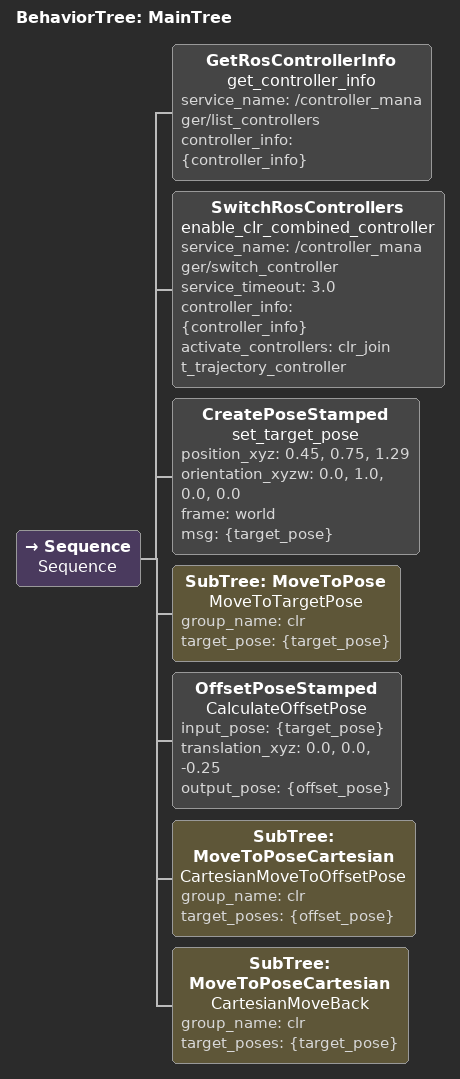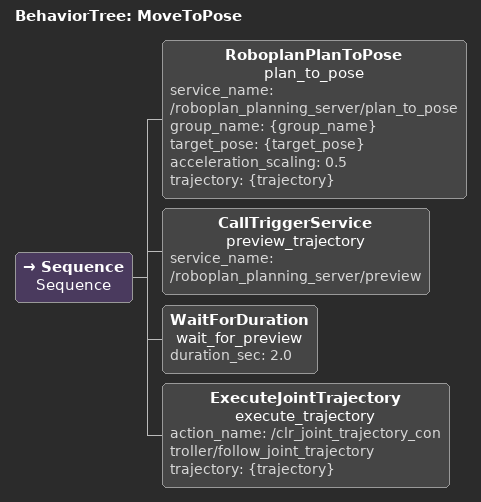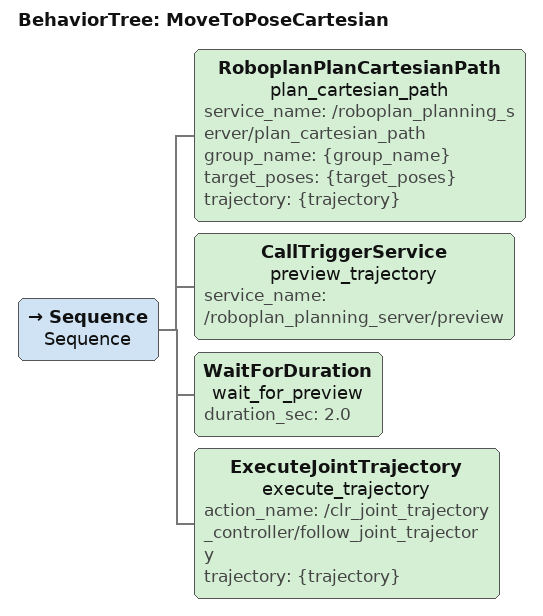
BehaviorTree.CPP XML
<root main_tree_to_execute="MainTree">
  <BehaviorTree ID="MainTree">
    <Sequence name="Sequence">
      <GetRosControllerInfo
        name="get_controller_info"
        service_name="/controller_manager/list_controllers"
        controller_info="{controller_info}"
      />
      <SwitchRosControllers
        name="enable_clr_combined_controller"
        service_name="/controller_manager/switch_controller"
        service_timeout="3.0"
        controller_info="{controller_info}"
        activate_controllers="clr_joint_trajectory_controller"
      />
      <CreatePoseStamped
        name="set_target_pose"
        position_xyz="0.45, 0.75, 1.29"
        orientation_xyzw="0.0, 1.0, 0.0, 0.0"
        frame="world"
        msg="{target_pose}"
      />
      <SubTree ID="MoveToPose"
        name="MoveToTargetPose"
        group_name="clr"
        target_pose="{target_pose}"
      />
      <OffsetPoseStamped name="CalculateOffsetPose"
        input_pose="{target_pose}"
        translation_xyz="0.0, 0.0, -0.25"
        output_pose="{offset_pose}"
      />
      <SubTree ID="MoveToPoseCartesian"
        name="CartesianMoveToOffsetPose"
        group_name="clr"
        target_poses="{offset_pose}"
      />
      <SubTree ID="MoveToPoseCartesian"
        name="CartesianMoveBack"
        group_name="clr"
        target_poses="{target_pose}"
      />
    </Sequence>
  </BehaviorTree>

  <!-- Free-space (RRT) plan, preview, and execute -->
  <BehaviorTree ID="MoveToPose">
    <Sequence name="Sequence">
      <RoboplanPlanToPose
        name="plan_to_pose"
        service_name="/roboplan_planning_server/plan_to_pose"
        group_name="{group_name}"
        target_pose="{target_pose}"
        acceleration_scaling="0.5"
        trajectory="{trajectory}"
      />
      <CallTriggerService
        name="preview_trajectory"
        service_name="/roboplan_planning_server/preview"
      />
      <WaitForDuration name="wait_for_preview" duration_sec="2.0" />
      <ExecuteJointTrajectory
        name="execute_trajectory"
        action_name="/clr_joint_trajectory_controller/follow_joint_trajectory"
        trajectory="{trajectory}"
      />
    </Sequence>
  </BehaviorTree>

  <!-- Straight-line Cartesian plan, preview, and execute -->
  <BehaviorTree ID="MoveToPoseCartesian">
    <Sequence name="Sequence">
      <RoboplanPlanCartesianPath
        name="plan_cartesian_path"
        service_name="/roboplan_planning_server/plan_cartesian_path"
        group_name="{group_name}"
        target_poses="{target_poses}"
        trajectory="{trajectory}"
      />
      <CallTriggerService
        name="preview_trajectory"
        service_name="/roboplan_planning_server/preview"
      />
      <WaitForDuration name="wait_for_preview" duration_sec="2.0" />
      <ExecuteJointTrajectory
        name="execute_trajectory"
        action_name="/clr_joint_trajectory_controller/follow_joint_trajectory"
        trajectory="{trajectory}"
      />
    </Sequence>
  </BehaviorTree>

</root>
